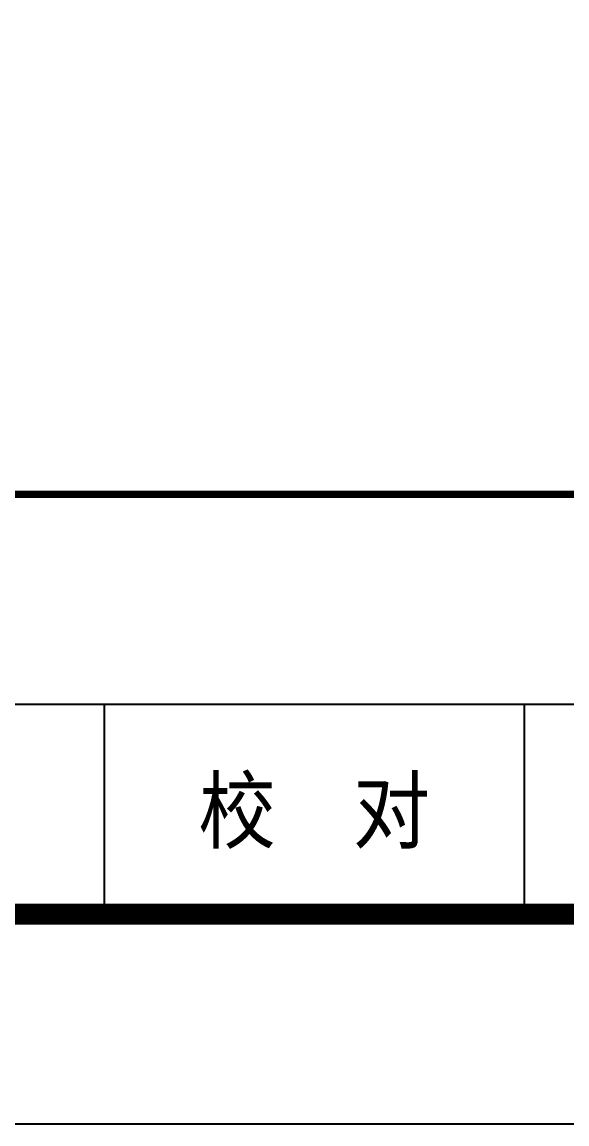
# Model space of a CAD drawing. Extents: x 43627 to 1359545, y -692302 to -50983.
# Drawn here: x 358819 to 361415, y -119088 to -113838 of the extents above; entities that cross this region are included whole.
import ezdxf
from ezdxf.enums import TextEntityAlignment as Align

# ---------------------------------------------------------------- set-up
doc = ezdxf.new("R2018")
doc.units = 0
doc.header["$LTSCALE"] = 1000
doc.header["$MEASUREMENT"] = 0
for name, color, linetype in [('tuqian_neibu_pl', 7, 'Continuous'), ('图签目录', 255, 'Continuous'), ('标准图签', 7, 'Continuous')]:
    doc.layers.add(name, color=color, linetype=linetype)
doc.styles.get("Standard").update_dxf_attribs({"font": 'gbenor.shx', "bigfont": 'gbcbig.shx'})
doc.styles.add('宋体', font='宋体.ttf', dxfattribs={"width": 0.8})

# ---------------------------------------------------------------- blocks, each defined once
blk = doc.blocks.new('ztwj')
for p, q in [((29800, 2000), (58400, 2000)), ((33800, 2000), (33800, 1000)), ((35800, 2000), (35800, 1000))]:
    blk.add_line(p, q)
at = {"const_width": 35.9}
blk.add_lwpolyline([(19400, 3000), (58400, 3000)], dxfattribs=at)
at = {"layer": 'tuqian_neibu_pl'}
blk.add_lwpolyline([(0, 0), (59400, 0), (59400, 42000), (0, 42000)], close=True, dxfattribs=at)
at = {"layer": 'tuqian_neibu_pl', "const_width": 100}
blk.add_lwpolyline([(2500, 1000), (58400, 1000), (58400, 41000), (2500, 41000)], close=True, dxfattribs=at)
at = {"style": '宋体', "width": 0.9}
blk.add_text('校  对', height=300, rotation=360, dxfattribs=at).set_placement((34800, 1500), align=Align.MIDDLE)
at = {"layer": '图签目录', "style": '宋体', "width": 0.8}
for tag, p in [('图纸编号', (57108.3, 2513)), ('图纸时间', (48925.4, 1527.6)), ('设计号', (52800, 1500))]:
    blk.add_attdef(tag, text='', height=300, dxfattribs=at).set_placement(p, align=Align.MIDDLE)
at = {"layer": '图签目录', "lineweight": 30, "width": 0.8, "flags": 104}
for tag, p in [('工程名称', (42800, 2492)), ('图纸名称', (50800, 2500)), ('建设单位', (34800, 2466.4))]:
    blk.add_attdef(tag, text='', height=300, dxfattribs=at).set_placement(p, align=Align.MIDDLE_CENTER)
at = {"layer": '图签目录', "style": '宋体', "width": 0.8}
for tag, p in [('65', (54796.6, 1364.2)), ('3', (57096.8, 1346.9))]:
    blk.add_attdef(tag, text='', height=300, dxfattribs=at).set_placement(p, align=Align.CENTER)

msp = doc.modelspace()

# ---------------------------------------------------------------- block references
at = {"layer": '标准图签'}
ref = msp.add_blockref('ztwj', (325411.1, -119087.9), dxfattribs=at)
lines = msp.add_mtext('\\W0.8000;', dxfattribs={"layer": '图签目录', "insert": (360211.1, -116621.5), "char_height": 4792.03, "attachment_point": 1})
ref.add_attrib('建设单位', '', (360211.1, -116621.5), dxfattribs={"flags": 104}).embed_mtext(lines)

doc.saveas('drawing.dxf')
